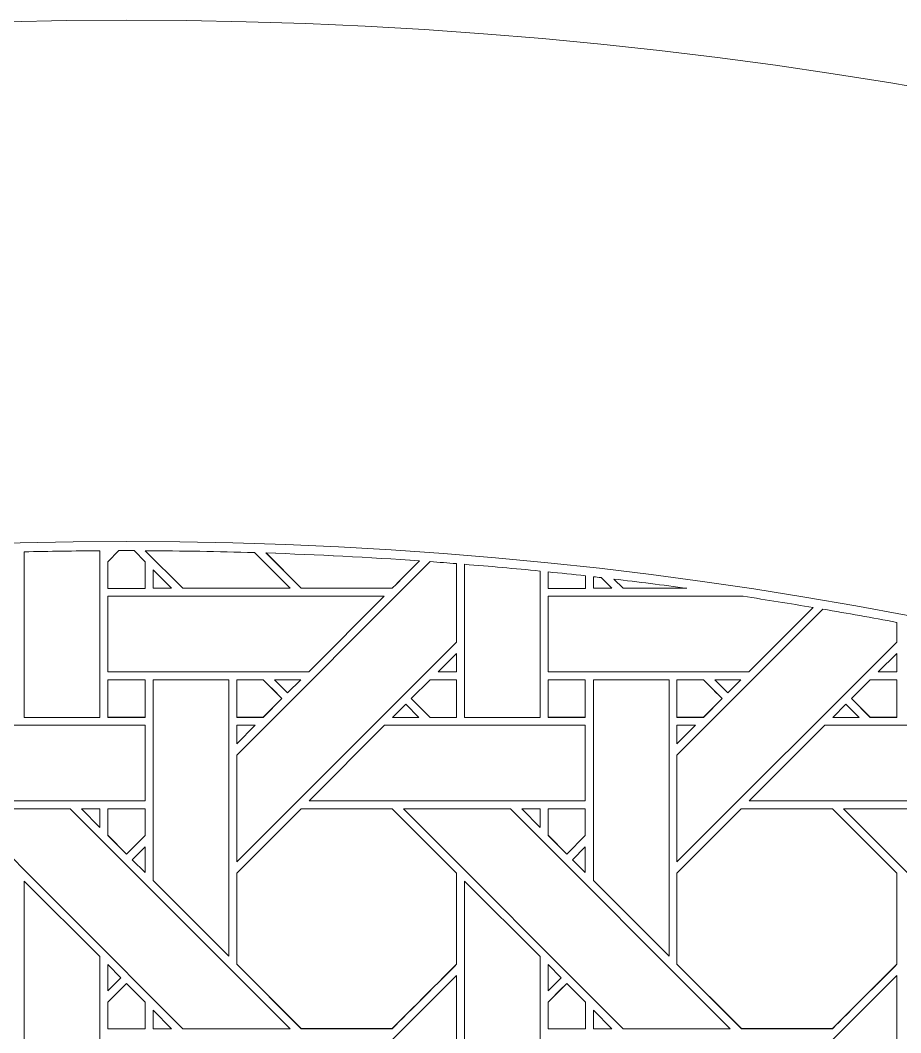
# Model space of a CAD drawing. Header units: inches. Extents: x 2.4 to 22.4, y -0.9 to 19.1.
# Drawn here: x 12.154 to 14.051, y 16.913 to 19.095 of the extents above; entities that cross this region are included whole.
import ezdxf

# ---------------------------------------------------------------- set-up
doc = ezdxf.new("R2010")
doc.units = ezdxf.units.IN
doc.header["$MEASUREMENT"] = 0
doc.layers.add('Design', color=7, linetype='Continuous', lineweight=0)

msp = doc.modelspace()

# ---------------------------------------------------------------- linework, layer by layer
at = {"layer": 'Design'}
for points, knots in [([(12.3829, 19.0948), (6.86, 19.0948), (2.3829, 14.6176), (2.3829, 9.0948), (2.3829, 3.5719), (6.86, -0.9052), (12.3829, -0.9052), (17.9057, -0.9052), (22.3829, 3.5719), (22.3829, 9.0948), (22.3829, 14.6176), (17.9057, 19.0948), (12.3829, 19.0948)], [0, 0, 0, 0, 1, 1, 1, 2, 2, 2, 3, 3, 3, 4, 4, 4, 4]), ([(12.3829, 17.972), (7.4801, 17.972), (3.5056, 13.9975), (3.5056, 9.0948), (3.5056, 4.192), (7.4801, 0.2175), (12.3829, 0.2175), (17.2856, 0.2175), (21.2601, 4.192), (21.2601, 9.0948), (21.2601, 13.9975), (17.2856, 17.972), (12.3829, 17.972)], [0, 0, 0, 0, 1, 1, 1, 2, 2, 2, 3, 3, 3, 4, 4, 4, 4]), ([(12.3829, 17.9522), (12.3883, 17.9522), (12.3938, 17.9521), (12.3992, 17.9521), (12.3992, 17.9521), (12.4232, 17.928), (12.4232, 17.928), (12.4232, 17.928), (12.4232, 17.8707), (12.4232, 17.8707), (12.4232, 17.8707), (12.3425, 17.8707), (12.3425, 17.8707), (12.3425, 17.8707), (12.3425, 17.928), (12.3425, 17.928), (12.3425, 17.928), (12.3666, 17.9521), (12.3666, 17.9521), (12.372, 17.9521), (12.3774, 17.9522), (12.3829, 17.9522)], [0, 0, 0, 0, 1, 1, 1, 2, 2, 2, 3, 3, 3, 4, 4, 4, 5, 5, 5, 6, 6, 6, 7, 7, 7, 7]), ([(12.4232, 17.9282), (12.4232, 17.9282), (12.4232, 17.8709), (12.4232, 17.8709), (12.4232, 17.8709), (12.3425, 17.8709), (12.3425, 17.8709), (12.3425, 17.8709), (12.3425, 17.9282), (12.3425, 17.9282), (12.3425, 17.9282), (12.3664, 17.9521), (12.3664, 17.9521), (12.3719, 17.9521), (12.3937, 17.9521), (12.3992, 17.9521), (12.3992, 17.9521), (12.4232, 17.9282), (12.4232, 17.9282)], [0, 0, 0, 0, 1, 1, 1, 2, 2, 2, 3, 3, 3, 4, 4, 4, 5, 5, 5, 6, 6, 6, 6]), ([(12.7354, 17.871), (12.7354, 17.871), (12.5044, 17.871), (12.5044, 17.871), (12.5044, 17.871), (12.4234, 17.9519), (12.4234, 17.9519), (12.502, 17.9516), (12.5803, 17.9502), (12.6585, 17.9478), (12.6585, 17.9478), (12.7354, 17.871), (12.7354, 17.871)], [0, 0, 0, 0, 1, 1, 1, 2, 2, 2, 3, 3, 3, 4, 4, 4, 4]), ([(12.3252, 17.9518), (12.3252, 17.9518), (12.3252, 17.593), (12.3252, 17.593), (12.3252, 17.593), (12.1625, 17.593), (12.1625, 17.593), (12.1625, 17.593), (12.1625, 17.9495), (12.1625, 17.9495), (12.2166, 17.9508), (12.2709, 17.9515), (12.3252, 17.9518)], [0, 0, 0, 0, 1, 1, 1, 2, 2, 2, 3, 3, 3, 4, 4, 4, 4]), ([(12.7596, 17.871), (12.7596, 17.871), (12.6835, 17.9471), (12.6835, 17.9471), (12.7942, 17.9434), (12.9045, 17.9377), (13.0145, 17.93), (12.9856, 17.9012), (12.9593, 17.8749), (12.9554, 17.871), (12.9554, 17.871), (12.7596, 17.871), (12.7596, 17.871)], [0, 0, 0, 0, 1, 1, 1, 2, 2, 2, 3, 3, 3, 4, 4, 4, 4]), ([(13.0143, 17.9301), (12.9856, 17.9014), (12.9595, 17.8753), (12.9553, 17.8711), (12.9553, 17.8711), (12.7596, 17.8711), (12.7596, 17.8711), (12.7596, 17.8711), (12.6837, 17.9471), (12.6837, 17.9471), (12.7943, 17.9434), (12.9045, 17.9377), (13.0143, 17.9301)], [0, 0, 0, 0, 1, 1, 1, 2, 2, 2, 3, 3, 3, 4, 4, 4, 4]), ([(12.4405, 17.871), (12.4405, 17.871), (12.4405, 17.9107), (12.4405, 17.9107), (12.4405, 17.9107), (12.4802, 17.871), (12.4802, 17.871), (12.4802, 17.871), (12.4405, 17.871), (12.4405, 17.871)], [0, 0, 0, 0, 1, 1, 1, 2, 2, 2, 3, 3, 3, 3]), ([(13.0941, 17.9241), (13.0941, 17.9241), (13.0941, 17.7552), (13.0941, 17.7552), (13.0941, 17.7552), (12.6204, 17.2815), (12.6204, 17.2815), (12.6204, 17.2815), (12.6204, 17.5116), (12.6204, 17.5116), (12.6204, 17.5116), (13.0373, 17.9285), (13.0373, 17.9285), (13.0563, 17.9271), (13.0752, 17.9256), (13.0941, 17.9241)], [0, 0, 0, 0, 1, 1, 1, 2, 2, 2, 3, 3, 3, 4, 4, 4, 5, 5, 5, 5]), ([(13.274, 17.9082), (13.274, 17.9082), (13.274, 17.593), (13.274, 17.593), (13.274, 17.593), (13.1112, 17.593), (13.1112, 17.593), (13.1112, 17.593), (13.1112, 17.9227), (13.1112, 17.9227), (13.1655, 17.9183), (13.2198, 17.9136), (13.274, 17.9082)], [0, 0, 0, 0, 1, 1, 1, 2, 2, 2, 3, 3, 3, 4, 4, 4, 4]), ([(13.3719, 17.8709), (13.3719, 17.8709), (13.2913, 17.8709), (13.2913, 17.8709), (13.2913, 17.8709), (13.2913, 17.9064), (13.2913, 17.9064), (13.3182, 17.9037), (13.3451, 17.9009), (13.3719, 17.8979), (13.3719, 17.8979), (13.3719, 17.8709), (13.3719, 17.8709)], [0, 0, 0, 0, 1, 1, 1, 2, 2, 2, 3, 3, 3, 4, 4, 4, 4]), ([(13.3719, 17.8979), (13.3719, 17.8979), (13.3719, 17.8707), (13.3719, 17.8707), (13.3719, 17.8707), (13.2913, 17.8707), (13.2913, 17.8707), (13.2913, 17.8707), (13.2913, 17.9064), (13.2913, 17.9064), (13.3182, 17.9037), (13.3451, 17.9009), (13.3719, 17.8979)], [0, 0, 0, 0, 1, 1, 1, 2, 2, 2, 3, 3, 3, 4, 4, 4, 4]), ([(13.3892, 17.896), (13.3947, 17.8954), (13.4003, 17.8947), (13.4058, 17.894), (13.4058, 17.894), (13.4289, 17.871), (13.4289, 17.871), (13.4289, 17.871), (13.3892, 17.871), (13.3892, 17.871), (13.3892, 17.871), (13.3892, 17.896), (13.3892, 17.896)], [0, 0, 0, 0, 1, 1, 1, 2, 2, 2, 3, 3, 3, 4, 4, 4, 4]), ([(13.4531, 17.871), (13.4531, 17.871), (13.4333, 17.8908), (13.4333, 17.8908), (13.4858, 17.8846), (13.5383, 17.8781), (13.5907, 17.871), (13.5907, 17.871), (13.4531, 17.871), (13.4531, 17.871)], [0, 0, 0, 0, 1, 1, 1, 2, 2, 2, 3, 3, 3, 3]), ([(12.9382, 17.8537), (12.9382, 17.8537), (12.7755, 17.691), (12.7755, 17.691), (12.7755, 17.691), (12.3425, 17.691), (12.3425, 17.691), (12.3425, 17.691), (12.3425, 17.8537), (12.3425, 17.8537), (12.3425, 17.8537), (12.9382, 17.8537), (12.9382, 17.8537)], [0, 0, 0, 0, 1, 1, 1, 2, 2, 2, 3, 3, 3, 4, 4, 4, 4]), ([(13.8628, 17.8296), (13.8628, 17.8296), (13.7242, 17.691), (13.7242, 17.691), (13.7242, 17.691), (13.2913, 17.691), (13.2913, 17.691), (13.2913, 17.691), (13.2913, 17.8537), (13.2913, 17.8537), (13.2913, 17.8537), (13.7119, 17.8537), (13.7119, 17.8537), (13.7623, 17.8461), (13.8126, 17.838), (13.8628, 17.8296)], [0, 0, 0, 0, 1, 1, 1, 2, 2, 2, 3, 3, 3, 4, 4, 4, 5, 5, 5, 5]), ([(14.0428, 17.7976), (14.0428, 17.7976), (14.0428, 17.7552), (14.0428, 17.7552), (14.0428, 17.7552), (13.5691, 17.2815), (13.5691, 17.2815), (13.5691, 17.2815), (13.5691, 17.5116), (13.5691, 17.5116), (13.5691, 17.5116), (13.8836, 17.826), (13.8836, 17.826), (13.9368, 17.817), (13.9898, 17.8076), (14.0428, 17.7976)], [0, 0, 0, 0, 1, 1, 1, 2, 2, 2, 3, 3, 3, 4, 4, 4, 5, 5, 5, 5]), ([(13.0543, 17.691), (13.0543, 17.691), (13.0941, 17.7308), (13.0941, 17.7308), (13.0941, 17.7308), (13.0941, 17.691), (13.0941, 17.691), (13.0941, 17.691), (13.0543, 17.691), (13.0543, 17.691)], [0, 0, 0, 0, 1, 1, 1, 2, 2, 2, 3, 3, 3, 3]), ([(14.003, 17.691), (14.003, 17.691), (14.0428, 17.7308), (14.0428, 17.7308), (14.0428, 17.7308), (14.0428, 17.691), (14.0428, 17.691), (14.0428, 17.691), (14.003, 17.691), (14.003, 17.691)], [0, 0, 0, 0, 1, 1, 1, 2, 2, 2, 3, 3, 3, 3]), ([(12.4228, 17.5931), (12.4228, 17.5931), (12.3425, 17.5931), (12.3425, 17.5931), (12.3425, 17.5931), (12.3425, 17.6739), (12.3425, 17.6739), (12.3425, 17.6739), (12.4228, 17.6739), (12.4228, 17.6739), (12.4228, 17.6739), (12.4228, 17.5931), (12.4228, 17.5931)], [0, 0, 0, 0, 1, 1, 1, 2, 2, 2, 3, 3, 3, 4, 4, 4, 4]), ([(12.3425, 17.6737), (12.3425, 17.6737), (12.4228, 17.6737), (12.4228, 17.6737), (12.4228, 17.6737), (12.4228, 17.593), (12.4228, 17.593), (12.4228, 17.593), (12.3425, 17.593), (12.3425, 17.593), (12.3425, 17.593), (12.3425, 17.6737), (12.3425, 17.6737)], [0, 0, 0, 0, 1, 1, 1, 2, 2, 2, 3, 3, 3, 4, 4, 4, 4]), ([(12.4403, 17.2415), (12.4403, 17.2415), (12.4403, 17.6737), (12.4403, 17.6737), (12.4403, 17.6737), (12.6032, 17.6737), (12.6032, 17.6737), (12.6032, 17.6737), (12.6032, 17.0786), (12.6032, 17.0786), (12.6032, 17.0786), (12.4403, 17.2415), (12.4403, 17.2415)], [0, 0, 0, 0, 1, 1, 1, 2, 2, 2, 3, 3, 3, 4, 4, 4, 4]), ([(12.6204, 17.5931), (12.6204, 17.5931), (12.6204, 17.6739), (12.6204, 17.6739), (12.6204, 17.6739), (12.6775, 17.6739), (12.6775, 17.6739), (12.6826, 17.6688), (12.7134, 17.638), (12.7178, 17.6335), (12.7178, 17.6335), (12.6774, 17.5931), (12.6774, 17.5931), (12.6774, 17.5931), (12.6204, 17.5931), (12.6204, 17.5931)], [0, 0, 0, 0, 1, 1, 1, 2, 2, 2, 3, 3, 3, 4, 4, 4, 5, 5, 5, 5]), ([(12.6204, 17.593), (12.6204, 17.593), (12.6204, 17.6737), (12.6204, 17.6737), (12.6204, 17.6737), (12.6775, 17.6737), (12.6775, 17.6737), (12.6827, 17.6685), (12.7135, 17.6377), (12.7178, 17.6334), (12.7178, 17.6334), (12.6774, 17.593), (12.6774, 17.593), (12.6774, 17.593), (12.6204, 17.593), (12.6204, 17.593)], [0, 0, 0, 0, 1, 1, 1, 2, 2, 2, 3, 3, 3, 4, 4, 4, 5, 5, 5, 5]), ([(12.7018, 17.6737), (12.7018, 17.6737), (12.7583, 17.6737), (12.7583, 17.6737), (12.7583, 17.6737), (12.73, 17.6456), (12.73, 17.6456), (12.73, 17.6456), (12.7018, 17.6737), (12.7018, 17.6737)], [0, 0, 0, 0, 1, 1, 1, 2, 2, 2, 3, 3, 3, 3]), ([(12.9966, 17.6335), (12.9966, 17.6335), (13.037, 17.6739), (13.037, 17.6739), (13.037, 17.6739), (13.0941, 17.6739), (13.0941, 17.6739), (13.0941, 17.6739), (13.0941, 17.593), (13.0941, 17.593), (13.0941, 17.593), (13.037, 17.593), (13.037, 17.593), (13.037, 17.593), (12.9966, 17.6335), (12.9966, 17.6335)], [0, 0, 0, 0, 1, 1, 1, 2, 2, 2, 3, 3, 3, 4, 4, 4, 5, 5, 5, 5]), ([(13.0941, 17.6738), (13.0941, 17.6738), (13.0941, 17.593), (13.0941, 17.593), (13.0941, 17.593), (13.037, 17.593), (13.037, 17.593), (13.037, 17.593), (12.9966, 17.6333), (12.9966, 17.6333), (12.9966, 17.6333), (13.037, 17.6738), (13.037, 17.6738), (13.037, 17.6738), (13.0941, 17.6738), (13.0941, 17.6738)], [0, 0, 0, 0, 1, 1, 1, 2, 2, 2, 3, 3, 3, 4, 4, 4, 5, 5, 5, 5]), ([(13.3715, 17.5931), (13.3715, 17.5931), (13.2913, 17.5931), (13.2913, 17.5931), (13.2913, 17.5931), (13.2913, 17.6739), (13.2913, 17.6739), (13.2913, 17.6739), (13.3715, 17.6739), (13.3715, 17.6739), (13.3715, 17.6739), (13.3715, 17.5931), (13.3715, 17.5931)], [0, 0, 0, 0, 1, 1, 1, 2, 2, 2, 3, 3, 3, 4, 4, 4, 4]), ([(13.2913, 17.6737), (13.2913, 17.6737), (13.3715, 17.6737), (13.3715, 17.6737), (13.3715, 17.6737), (13.3715, 17.593), (13.3715, 17.593), (13.3715, 17.593), (13.2913, 17.593), (13.2913, 17.593), (13.2913, 17.593), (13.2913, 17.6737), (13.2913, 17.6737)], [0, 0, 0, 0, 1, 1, 1, 2, 2, 2, 3, 3, 3, 4, 4, 4, 4]), ([(13.552, 17.0786), (13.552, 17.0786), (13.3891, 17.2416), (13.3891, 17.2416), (13.3891, 17.2416), (13.3891, 17.6737), (13.3891, 17.6737), (13.3891, 17.6737), (13.552, 17.6737), (13.552, 17.6737), (13.552, 17.6737), (13.552, 17.0786), (13.552, 17.0786)], [0, 0, 0, 0, 1, 1, 1, 2, 2, 2, 3, 3, 3, 4, 4, 4, 4]), ([(13.5691, 17.5931), (13.5691, 17.5931), (13.5691, 17.6739), (13.5691, 17.6739), (13.5691, 17.6739), (13.6262, 17.6739), (13.6262, 17.6739), (13.6313, 17.6688), (13.6621, 17.638), (13.6665, 17.6335), (13.6665, 17.6335), (13.6261, 17.5931), (13.6261, 17.5931), (13.6261, 17.5931), (13.5691, 17.5931), (13.5691, 17.5931)], [0, 0, 0, 0, 1, 1, 1, 2, 2, 2, 3, 3, 3, 4, 4, 4, 5, 5, 5, 5]), ([(13.5691, 17.593), (13.5691, 17.593), (13.5691, 17.6737), (13.5691, 17.6737), (13.5691, 17.6737), (13.6262, 17.6737), (13.6262, 17.6737), (13.6312, 17.6687), (13.662, 17.638), (13.6665, 17.6334), (13.6665, 17.6334), (13.6261, 17.593), (13.6261, 17.593), (13.6261, 17.593), (13.5691, 17.593), (13.5691, 17.593)], [0, 0, 0, 0, 1, 1, 1, 2, 2, 2, 3, 3, 3, 4, 4, 4, 5, 5, 5, 5]), ([(13.6505, 17.6737), (13.6505, 17.6737), (13.707, 17.6737), (13.707, 17.6737), (13.707, 17.6737), (13.6787, 17.6456), (13.6787, 17.6456), (13.6787, 17.6456), (13.6505, 17.6737), (13.6505, 17.6737)], [0, 0, 0, 0, 1, 1, 1, 2, 2, 2, 3, 3, 3, 3]), ([(13.9857, 17.5931), (13.9857, 17.5931), (13.9453, 17.6335), (13.9453, 17.6335), (13.9453, 17.6335), (13.9858, 17.6739), (13.9858, 17.6739), (13.9858, 17.6739), (14.0428, 17.6739), (14.0428, 17.6739), (14.0428, 17.6739), (14.0428, 17.5931), (14.0428, 17.5931), (14.0428, 17.5931), (13.9857, 17.5931), (13.9857, 17.5931)], [0, 0, 0, 0, 1, 1, 1, 2, 2, 2, 3, 3, 3, 4, 4, 4, 5, 5, 5, 5]), ([(14.0428, 17.6738), (14.0428, 17.6738), (14.0428, 17.593), (14.0428, 17.593), (14.0428, 17.593), (13.9857, 17.593), (13.9857, 17.593), (13.9857, 17.593), (13.9453, 17.6333), (13.9453, 17.6333), (13.9453, 17.6333), (13.9858, 17.6738), (13.9858, 17.6738), (13.9858, 17.6738), (14.0428, 17.6738), (14.0428, 17.6738)], [0, 0, 0, 0, 1, 1, 1, 2, 2, 2, 3, 3, 3, 4, 4, 4, 5, 5, 5, 5]), ([(13.0127, 17.593), (13.0127, 17.593), (12.9562, 17.593), (12.9562, 17.593), (12.9562, 17.593), (12.9845, 17.6212), (12.9845, 17.6212), (12.9845, 17.6212), (13.0127, 17.593), (13.0127, 17.593)], [0, 0, 0, 0, 1, 1, 1, 2, 2, 2, 3, 3, 3, 3]), ([(13.9615, 17.593), (13.9615, 17.593), (13.905, 17.593), (13.905, 17.593), (13.905, 17.593), (13.9332, 17.6212), (13.9332, 17.6212), (13.9332, 17.6212), (13.9615, 17.593), (13.9615, 17.593)], [0, 0, 0, 0, 1, 1, 1, 2, 2, 2, 3, 3, 3, 3]), ([(12.4228, 17.5758), (12.4228, 17.5758), (12.4228, 17.413), (12.4228, 17.413), (12.4228, 17.413), (11.8275, 17.413), (11.8275, 17.413), (11.8275, 17.413), (11.9904, 17.5758), (11.9904, 17.5758), (11.9904, 17.5758), (12.4228, 17.5758), (12.4228, 17.5758)], [0, 0, 0, 0, 1, 1, 1, 2, 2, 2, 3, 3, 3, 4, 4, 4, 4]), ([(12.6602, 17.5758), (12.6602, 17.5758), (12.6204, 17.536), (12.6204, 17.536), (12.6204, 17.536), (12.6204, 17.5758), (12.6204, 17.5758), (12.6204, 17.5758), (12.6602, 17.5758), (12.6602, 17.5758)], [0, 0, 0, 0, 1, 1, 1, 2, 2, 2, 3, 3, 3, 3]), ([(13.3715, 17.5758), (13.3715, 17.5758), (13.3715, 17.413), (13.3715, 17.413), (13.3715, 17.413), (12.7762, 17.413), (12.7762, 17.413), (12.7762, 17.413), (12.9391, 17.5758), (12.9391, 17.5758), (12.9391, 17.5758), (13.3715, 17.5758), (13.3715, 17.5758)], [0, 0, 0, 0, 1, 1, 1, 2, 2, 2, 3, 3, 3, 4, 4, 4, 4]), ([(13.609, 17.5758), (13.609, 17.5758), (13.5691, 17.536), (13.5691, 17.536), (13.5691, 17.536), (13.5691, 17.5758), (13.5691, 17.5758), (13.5691, 17.5758), (13.609, 17.5758), (13.609, 17.5758)], [0, 0, 0, 0, 1, 1, 1, 2, 2, 2, 3, 3, 3, 3]), ([(14.3203, 17.5758), (14.3203, 17.5758), (14.3203, 17.413), (14.3203, 17.413), (14.3203, 17.413), (13.725, 17.413), (13.725, 17.413), (13.725, 17.413), (13.8878, 17.5758), (13.8878, 17.5758), (13.8878, 17.5758), (14.3203, 17.5758), (14.3203, 17.5758)], [0, 0, 0, 0, 1, 1, 1, 2, 2, 2, 3, 3, 3, 4, 4, 4, 4]), ([(12.7354, 16.9222), (12.7354, 16.9222), (12.5044, 16.9222), (12.5044, 16.9222), (12.5044, 16.9222), (12.0308, 17.3959), (12.0308, 17.3959), (12.0308, 17.3959), (12.2618, 17.3959), (12.2618, 17.3959), (12.2618, 17.3959), (12.7354, 16.9222), (12.7354, 16.9222)], [0, 0, 0, 0, 1, 1, 1, 2, 2, 2, 3, 3, 3, 4, 4, 4, 4]), ([(12.2859, 17.3959), (12.2859, 17.3959), (12.3253, 17.3959), (12.3253, 17.3959), (12.3253, 17.3959), (12.3253, 17.356), (12.3253, 17.356), (12.3253, 17.356), (12.2859, 17.3959), (12.2859, 17.3959)], [0, 0, 0, 0, 1, 1, 1, 2, 2, 2, 3, 3, 3, 3]), ([(12.3425, 17.396), (12.3425, 17.396), (12.4228, 17.396), (12.4228, 17.396), (12.4228, 17.396), (12.4228, 17.3384), (12.4228, 17.3384), (12.4228, 17.3384), (12.3828, 17.2985), (12.3828, 17.2985), (12.3828, 17.2985), (12.3425, 17.3388), (12.3425, 17.3388), (12.3425, 17.3388), (12.3425, 17.396), (12.3425, 17.396)], [0, 0, 0, 0, 1, 1, 1, 2, 2, 2, 3, 3, 3, 4, 4, 4, 5, 5, 5, 5]), ([(12.3829, 17.2983), (12.3829, 17.2983), (12.3425, 17.3387), (12.3425, 17.3387), (12.3425, 17.3387), (12.3425, 17.3959), (12.3425, 17.3959), (12.3425, 17.3959), (12.4228, 17.3959), (12.4228, 17.3959), (12.4228, 17.3959), (12.4228, 17.3383), (12.4228, 17.3383), (12.4228, 17.3383), (12.3829, 17.2983), (12.3829, 17.2983)], [0, 0, 0, 0, 1, 1, 1, 2, 2, 2, 3, 3, 3, 4, 4, 4, 5, 5, 5, 5]), ([(12.7591, 17.396), (12.7591, 17.396), (12.9553, 17.396), (12.9553, 17.396), (12.9553, 17.396), (13.0941, 17.2572), (13.0941, 17.2572), (13.0941, 17.2572), (13.0941, 17.0611), (13.0941, 17.0611), (13.0763, 17.0431), (12.9643, 16.9314), (12.9553, 16.9224), (12.9553, 16.9224), (12.7596, 16.9224), (12.7596, 16.9224), (12.7596, 16.9224), (12.6204, 17.0616), (12.6204, 17.0616), (12.6204, 17.0616), (12.6204, 17.2573), (12.6204, 17.2573), (12.6204, 17.2573), (12.7591, 17.396), (12.7591, 17.396)], [0, 0, 0, 0, 1, 1, 1, 2, 2, 2, 3, 3, 3, 4, 4, 4, 5, 5, 5, 6, 6, 6, 7, 7, 7, 8, 8, 8, 8]), ([(12.9553, 17.3959), (12.9553, 17.3959), (13.0941, 17.2572), (13.0941, 17.2572), (13.0941, 17.2572), (13.0941, 17.0609), (13.0941, 17.0609), (13.0761, 17.0428), (12.9642, 16.9311), (12.9554, 16.9222), (12.9554, 16.9222), (12.7596, 16.9222), (12.7596, 16.9222), (12.7596, 16.9222), (12.6204, 17.0615), (12.6204, 17.0615), (12.6204, 17.0615), (12.6204, 17.2571), (12.6204, 17.2571), (12.6204, 17.2571), (12.7591, 17.3959), (12.7591, 17.3959), (12.7591, 17.3959), (12.9553, 17.3959), (12.9553, 17.3959)], [0, 0, 0, 0, 1, 1, 1, 2, 2, 2, 3, 3, 3, 4, 4, 4, 5, 5, 5, 6, 6, 6, 7, 7, 7, 8, 8, 8, 8]), ([(13.6841, 16.9222), (13.6841, 16.9222), (13.4531, 16.9222), (13.4531, 16.9222), (13.4531, 16.9222), (12.9795, 17.3959), (12.9795, 17.3959), (12.9795, 17.3959), (13.2105, 17.3959), (13.2105, 17.3959), (13.2105, 17.3959), (13.6841, 16.9222), (13.6841, 16.9222)], [0, 0, 0, 0, 1, 1, 1, 2, 2, 2, 3, 3, 3, 4, 4, 4, 4]), ([(13.2346, 17.3959), (13.2346, 17.3959), (13.2741, 17.3959), (13.2741, 17.3959), (13.2741, 17.3959), (13.2741, 17.356), (13.2741, 17.356), (13.2741, 17.356), (13.2346, 17.3959), (13.2346, 17.3959)], [0, 0, 0, 0, 1, 1, 1, 2, 2, 2, 3, 3, 3, 3]), ([(13.2913, 17.396), (13.2913, 17.396), (13.3715, 17.396), (13.3715, 17.396), (13.3715, 17.396), (13.3715, 17.3384), (13.3715, 17.3384), (13.3715, 17.3384), (13.3316, 17.2985), (13.3316, 17.2985), (13.3316, 17.2985), (13.2913, 17.3388), (13.2913, 17.3388), (13.2913, 17.3388), (13.2913, 17.396), (13.2913, 17.396)], [0, 0, 0, 0, 1, 1, 1, 2, 2, 2, 3, 3, 3, 4, 4, 4, 5, 5, 5, 5]), ([(13.3316, 17.2983), (13.3316, 17.2983), (13.2913, 17.3387), (13.2913, 17.3387), (13.2913, 17.3387), (13.2913, 17.3959), (13.2913, 17.3959), (13.2913, 17.3959), (13.3715, 17.3959), (13.3715, 17.3959), (13.3715, 17.3959), (13.3715, 17.3383), (13.3715, 17.3383), (13.3715, 17.3383), (13.3316, 17.2983), (13.3316, 17.2983)], [0, 0, 0, 0, 1, 1, 1, 2, 2, 2, 3, 3, 3, 4, 4, 4, 5, 5, 5, 5]), ([(13.7078, 17.396), (13.7078, 17.396), (13.904, 17.396), (13.904, 17.396), (13.904, 17.396), (14.0428, 17.2573), (14.0428, 17.2573), (14.0428, 17.2573), (14.0428, 17.0611), (14.0428, 17.0611), (14.025, 17.0431), (13.9131, 16.9314), (13.9041, 16.9224), (13.9041, 16.9224), (13.7084, 16.9224), (13.7084, 16.9224), (13.7084, 16.9224), (13.5691, 17.0616), (13.5691, 17.0616), (13.5691, 17.0616), (13.5691, 17.2572), (13.5691, 17.2572), (13.5691, 17.2572), (13.7078, 17.396), (13.7078, 17.396)], [0, 0, 0, 0, 1, 1, 1, 2, 2, 2, 3, 3, 3, 4, 4, 4, 5, 5, 5, 6, 6, 6, 7, 7, 7, 8, 8, 8, 8]), ([(13.904, 17.3959), (13.904, 17.3959), (14.0428, 17.2571), (14.0428, 17.2571), (14.0428, 17.2571), (14.0428, 17.0609), (14.0428, 17.0609), (14.0244, 17.0424), (13.9126, 16.9308), (13.9041, 16.9222), (13.9041, 16.9222), (13.7084, 16.9222), (13.7084, 16.9222), (13.7084, 16.9222), (13.5691, 17.0615), (13.5691, 17.0615), (13.5691, 17.0615), (13.5691, 17.2572), (13.5691, 17.2572), (13.5691, 17.2572), (13.7078, 17.3959), (13.7078, 17.3959), (13.7078, 17.3959), (13.904, 17.3959), (13.904, 17.3959)], [0, 0, 0, 0, 1, 1, 1, 2, 2, 2, 3, 3, 3, 4, 4, 4, 5, 5, 5, 6, 6, 6, 7, 7, 7, 8, 8, 8, 8]), ([(14.6329, 16.9222), (14.6329, 16.9222), (14.4018, 16.9222), (14.4018, 16.9222), (14.4018, 16.9222), (13.9283, 17.3959), (13.9283, 17.3959), (13.9283, 17.3959), (14.1592, 17.3959), (14.1592, 17.3959), (14.1592, 17.3959), (14.6329, 16.9222), (14.6329, 16.9222)], [0, 0, 0, 0, 1, 1, 1, 2, 2, 2, 3, 3, 3, 4, 4, 4, 4]), ([(12.4228, 17.314), (12.4228, 17.314), (12.4228, 17.2589), (12.4228, 17.2589), (12.4228, 17.2589), (12.395, 17.2863), (12.395, 17.2863), (12.395, 17.2863), (12.4228, 17.314), (12.4228, 17.314)], [0, 0, 0, 0, 1, 1, 1, 2, 2, 2, 3, 3, 3, 3]), ([(13.3715, 17.314), (13.3715, 17.314), (13.3715, 17.2589), (13.3715, 17.2589), (13.3715, 17.2589), (13.3438, 17.2863), (13.3438, 17.2863), (13.3438, 17.2863), (13.3715, 17.314), (13.3715, 17.314)], [0, 0, 0, 0, 1, 1, 1, 2, 2, 2, 3, 3, 3, 3]), ([(12.1625, 16.6442), (12.1625, 16.6442), (12.1625, 17.2401), (12.1625, 17.2401), (12.1625, 17.2401), (12.3252, 17.0779), (12.3252, 17.0779), (12.3252, 17.0779), (12.3252, 16.6442), (12.3252, 16.6442), (12.3252, 16.6442), (12.1625, 16.6442), (12.1625, 16.6442)], [0, 0, 0, 0, 1, 1, 1, 2, 2, 2, 3, 3, 3, 4, 4, 4, 4]), ([(13.1112, 16.6442), (13.1112, 16.6442), (13.1112, 17.2401), (13.1112, 17.2401), (13.1112, 17.2401), (13.274, 17.0779), (13.274, 17.0779), (13.274, 17.0779), (13.274, 16.6442), (13.274, 16.6442), (13.274, 16.6442), (13.1112, 16.6442), (13.1112, 16.6442)], [0, 0, 0, 0, 1, 1, 1, 2, 2, 2, 3, 3, 3, 4, 4, 4, 4]), ([(12.3425, 17.0037), (12.3425, 17.0037), (12.3425, 17.0604), (12.3425, 17.0604), (12.3425, 17.0604), (12.3707, 17.0318), (12.3707, 17.0318), (12.3707, 17.0318), (12.3425, 17.0037), (12.3425, 17.0037)], [0, 0, 0, 0, 1, 1, 1, 2, 2, 2, 3, 3, 3, 3]), ([(13.2913, 17.0037), (13.2913, 17.0037), (13.2913, 17.0604), (13.2913, 17.0604), (13.2913, 17.0604), (13.3195, 17.0318), (13.3195, 17.0318), (13.3195, 17.0318), (13.2913, 17.0037), (13.2913, 17.0037)], [0, 0, 0, 0, 1, 1, 1, 2, 2, 2, 3, 3, 3, 3]), ([(13.0941, 16.8065), (13.0941, 16.8065), (12.6204, 16.3328), (12.6204, 16.3328), (12.6204, 16.3328), (12.6204, 16.5629), (12.6204, 16.5629), (12.6204, 16.5629), (13.0941, 17.0365), (13.0941, 17.0365), (13.0941, 17.0365), (13.0941, 16.8065), (13.0941, 16.8065)], [0, 0, 0, 0, 1, 1, 1, 2, 2, 2, 3, 3, 3, 4, 4, 4, 4]), ([(14.0428, 16.8065), (14.0428, 16.8065), (13.5691, 16.3328), (13.5691, 16.3328), (13.5691, 16.3328), (13.5691, 16.5629), (13.5691, 16.5629), (13.5691, 16.5629), (14.0428, 17.0365), (14.0428, 17.0365), (14.0428, 17.0365), (14.0428, 16.8065), (14.0428, 16.8065)], [0, 0, 0, 0, 1, 1, 1, 2, 2, 2, 3, 3, 3, 4, 4, 4, 4]), ([(12.3425, 16.9221), (12.3425, 16.9221), (12.3425, 16.9794), (12.3425, 16.9794), (12.3425, 16.9794), (12.3828, 17.0198), (12.3828, 17.0198), (12.3828, 17.0198), (12.4232, 16.9794), (12.4232, 16.9794), (12.4232, 16.9794), (12.4232, 16.9221), (12.4232, 16.9221), (12.4232, 16.9221), (12.3425, 16.9221), (12.3425, 16.9221)], [0, 0, 0, 0, 1, 1, 1, 2, 2, 2, 3, 3, 3, 4, 4, 4, 5, 5, 5, 5]), ([(12.3829, 17.0196), (12.3829, 17.0196), (12.4232, 16.9793), (12.4232, 16.9793), (12.4232, 16.9793), (12.4232, 16.922), (12.4232, 16.922), (12.4232, 16.922), (12.3425, 16.922), (12.3425, 16.922), (12.3425, 16.922), (12.3425, 16.9793), (12.3425, 16.9793), (12.3425, 16.9793), (12.3829, 17.0196), (12.3829, 17.0196)], [0, 0, 0, 0, 1, 1, 1, 2, 2, 2, 3, 3, 3, 4, 4, 4, 5, 5, 5, 5]), ([(13.2913, 16.9221), (13.2913, 16.9221), (13.2913, 16.9794), (13.2913, 16.9794), (13.2913, 16.9794), (13.3316, 17.0197), (13.3316, 17.0197), (13.3316, 17.0197), (13.3719, 16.9794), (13.3719, 16.9794), (13.3719, 16.9794), (13.3719, 16.9221), (13.3719, 16.9221), (13.3719, 16.9221), (13.2913, 16.9221), (13.2913, 16.9221)], [0, 0, 0, 0, 1, 1, 1, 2, 2, 2, 3, 3, 3, 4, 4, 4, 5, 5, 5, 5]), ([(13.3049, 16.9929), (13.314, 17.002), (13.3249, 17.013), (13.3316, 17.0197), (13.3316, 17.0197), (13.3719, 16.9793), (13.3719, 16.9793), (13.3719, 16.9793), (13.3719, 16.922), (13.3719, 16.922), (13.3719, 16.922), (13.2913, 16.922), (13.2913, 16.922), (13.2913, 16.922), (13.2913, 16.9793), (13.2913, 16.9793), (13.2913, 16.9793), (13.3049, 16.9929), (13.3049, 16.9929)], [0, 0, 0, 0, 1, 1, 1, 2, 2, 2, 3, 3, 3, 4, 4, 4, 5, 5, 5, 6, 6, 6, 6]), ([(12.4405, 16.9222), (12.4405, 16.9222), (12.4405, 16.962), (12.4405, 16.962), (12.4405, 16.962), (12.4802, 16.9222), (12.4802, 16.9222), (12.4802, 16.9222), (12.4405, 16.9222), (12.4405, 16.9222)], [0, 0, 0, 0, 1, 1, 1, 2, 2, 2, 3, 3, 3, 3]), ([(13.3892, 16.9222), (13.3892, 16.9222), (13.3892, 16.962), (13.3892, 16.962), (13.3892, 16.962), (13.4289, 16.9222), (13.4289, 16.9222), (13.4289, 16.9222), (13.3892, 16.9222), (13.3892, 16.9222)], [0, 0, 0, 0, 1, 1, 1, 2, 2, 2, 3, 3, 3, 3])]:
    msp.add_open_spline(points, degree=3, knots=knots, dxfattribs=at)

doc.saveas('drawing.dxf')
